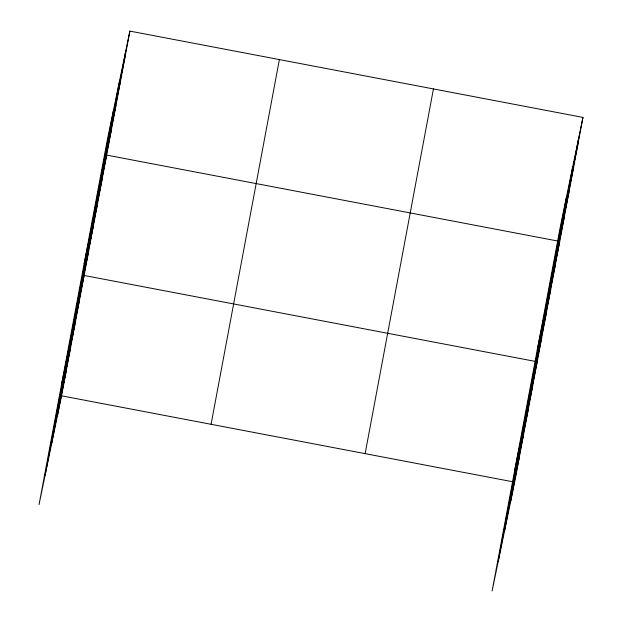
<?xml version="1.0" encoding="UTF-8"?>
<svg xmlns="http://www.w3.org/2000/svg" width="622" height="622" viewBox="0 0 622 622"><rect width="100%" height="100%" fill="white"/><g stroke="black" fill="none" stroke-linecap="round" stroke-linejoin="round"><path stroke-width="0.93" d="M45.134 475.177L113.437 110.459M51.408 444.87L119.712 80.152M57.504 415.457L125.807 50.732M129.874 31.1L107.342 139.872L39.046 504.59L61.57 395.817L129.874 31.1L582.954 117.41L514.658 482.128L492.126 590.9L560.43 226.183L582.954 117.41M211.091 424.297L279.387 59.58M365.137 453.648L433.441 88.923M498.222 561.487L566.525 196.762M504.496 531.18L572.8 166.455M510.592 501.76L578.888 137.042M121.158 75.534L125.224 55.902M116.516 100.336L120.582 80.704M111.874 125.139L115.941 105.499M107.225 149.941L111.291 130.301M84.126 263.876L106.65 155.103L559.73 241.414L537.206 350.186M98.074 198.815L102.14 179.175M93.564 222.886L97.631 203.246M89.055 246.957L93.121 227.318M84.553 271.029L88.619 251.389M61.586 384.233L84.11 275.46L537.19 361.771L514.666 470.543M75.534 319.172L79.6 299.532M71.025 343.243L75.091 323.603M66.523 367.314L70.581 347.675M62.013 391.386L66.08 371.746M574.246 161.844L578.312 142.213M569.604 186.647L573.671 167.007M564.955 211.449L569.021 191.809M560.313 236.243L564.379 216.612M551.162 285.117L555.228 265.485M546.652 309.188L550.719 289.557M542.143 333.26L546.209 313.628M537.633 357.331L541.7 337.699M528.622 405.474L532.689 385.842M524.113 429.545L528.179 409.914M519.603 453.617L523.67 433.985M515.094 477.688L519.16 458.056M61.57 395.817L514.658 482.128"/></g></svg>
